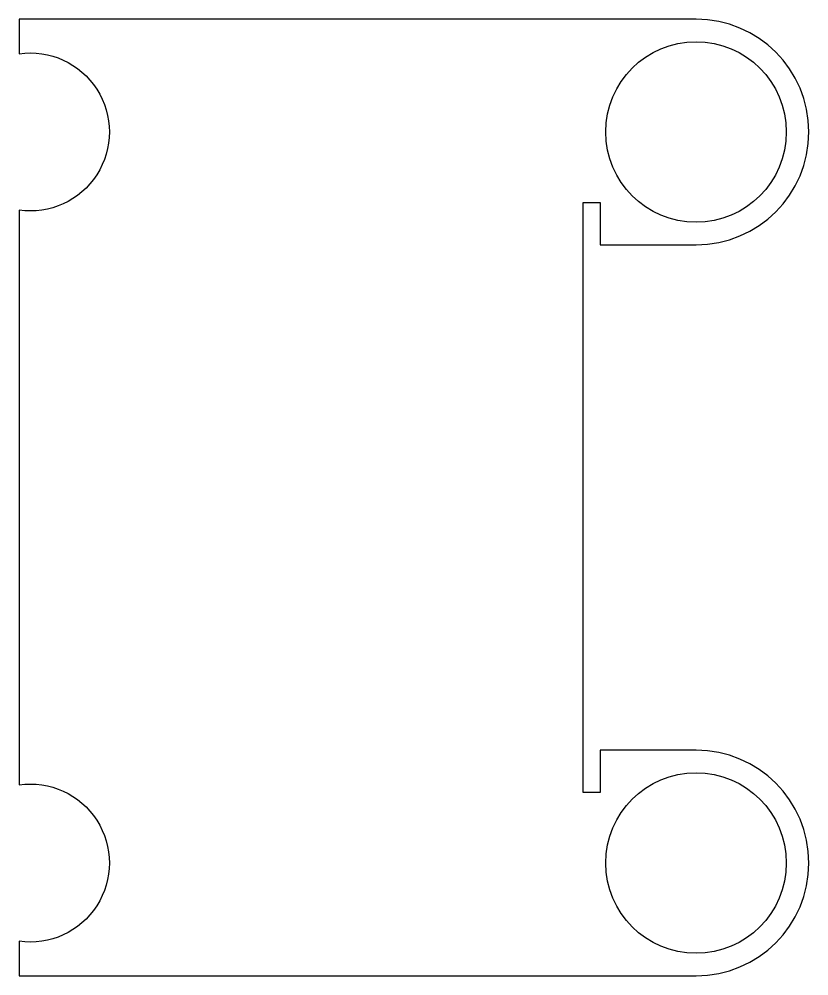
# Model space of a CAD drawing. Header units: millimetres. Extents: x 0 to 70, y 0 to 84.8.
import ezdxf

# ---------------------------------------------------------------- set-up
doc = ezdxf.new("R2010")
doc.units = ezdxf.units.MM

msp = doc.modelspace()

# ---------------------------------------------------------------- linework, layer by layer
msp.add_lwpolyline([(0, 81.714, -1.154701), (0, 67.858), (0, 16.928, -1.154701), (0, 3.072), (0, 0), (60, 0, 1), (60, 20), (51.5, 20), (51.5, 16.25), (50, 16.25), (50, 68.536), (51.5, 68.536), (51.5, 64.786), (60, 64.786, 1), (60, 84.786), (0, 84.786)], format="xyb", close=True)
for centre in [(60, 74.786), (60, 10)]:
    msp.add_circle(centre, 8)

doc.saveas('drawing.dxf')
